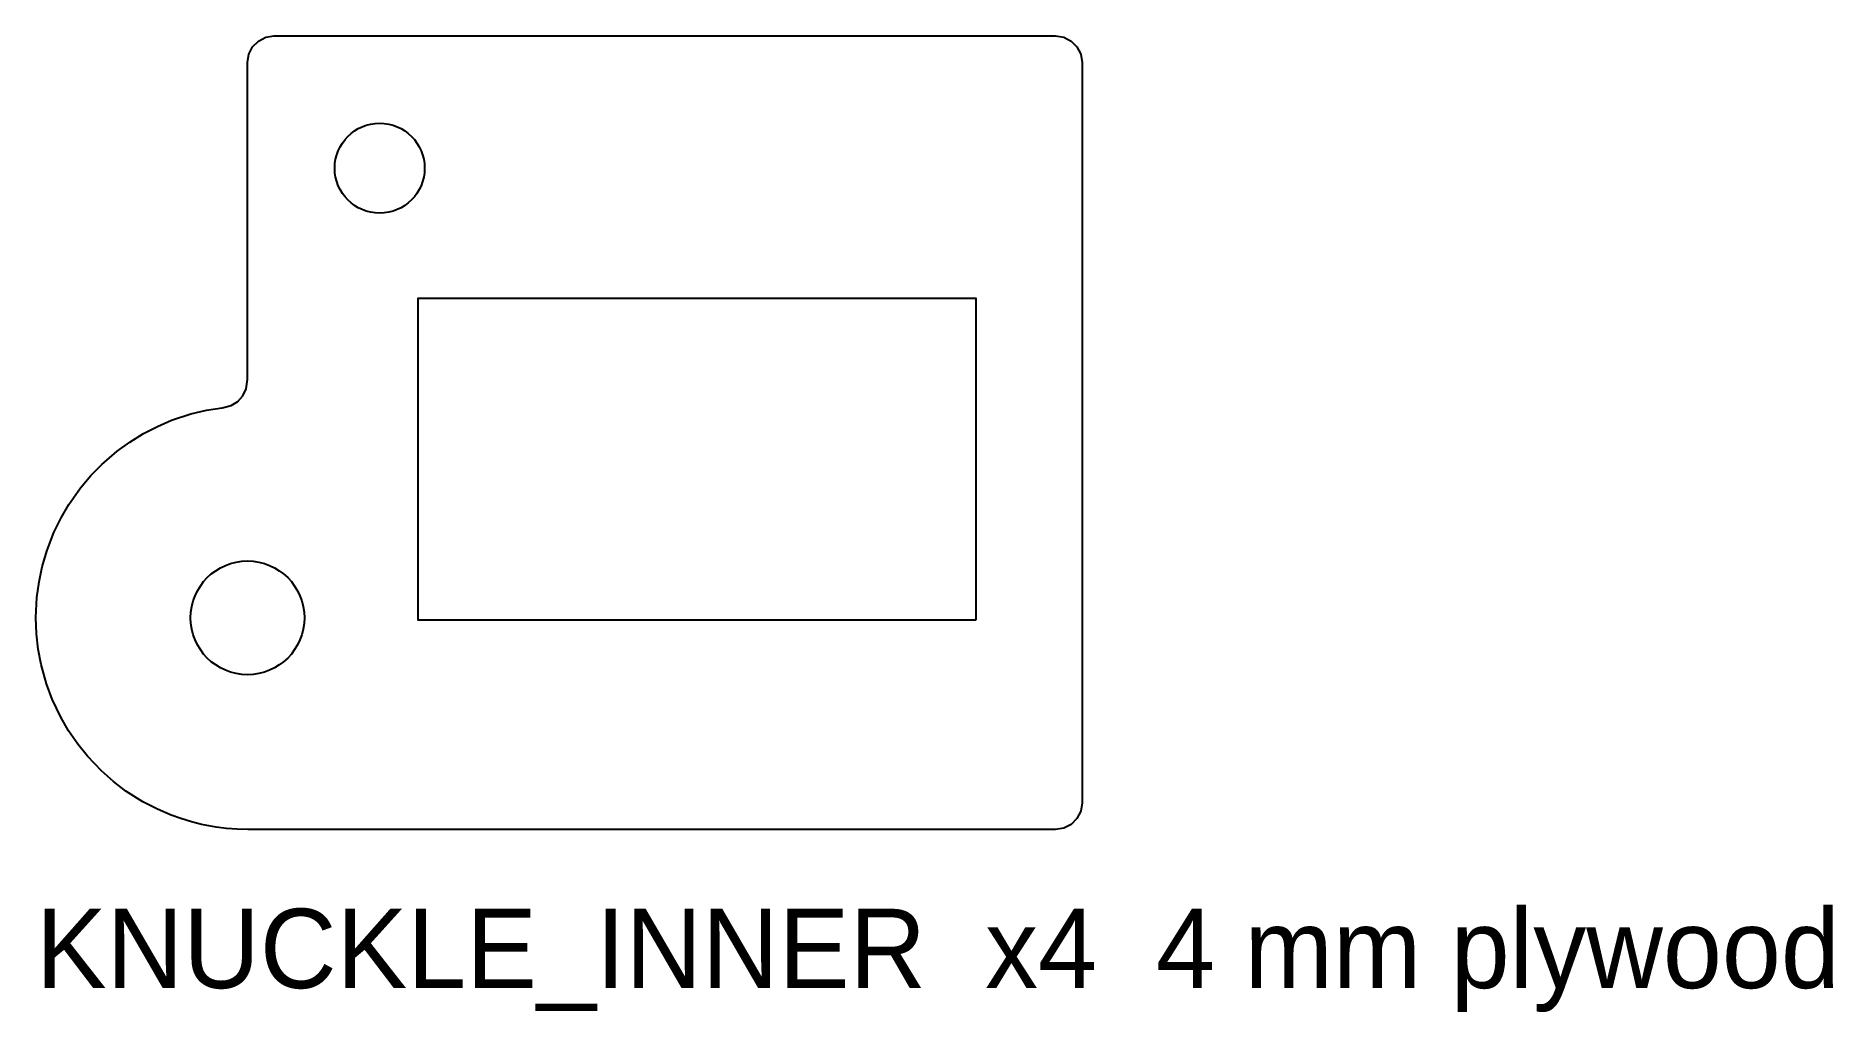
# Model space of a CAD drawing. Header units: millimetres. Extents: x 27 to 95, y -0.9 to 36.
import ezdxf

# ---------------------------------------------------------------- set-up
doc = ezdxf.new("R2010")
doc.units = ezdxf.units.MM
for name, color, linetype in [('CUT_INNER', 5, 'Continuous'), ('CUT_OUTER', 1, 'Continuous'), ('NOTES', 7, 'Continuous')]:
    doc.layers.add(name, color=color, linetype=linetype)

msp = doc.modelspace()

# ---------------------------------------------------------------- linework, layer by layer
at = {"layer": 'CUT_INNER'}
msp.add_lwpolyline([(62.56, 13.925), (62.56, 26.075), (41.44, 26.075), (41.44, 13.925)], close=True, dxfattribs=at)
for centre, radius in [((40, 31), 1.7), ((35, 14), 2.15)]:
    msp.add_circle(centre, radius, dxfattribs=at)
at = {"layer": 'CUT_OUTER'}
msp.add_lwpolyline([(34.038, 21.942), (34.388, 22.033), (34.633, 22.184), (34.825, 22.398), (34.947, 22.659), (35, 23.017), (35, 35), (35.049, 35.309), (35.191, 35.588), (35.412, 35.809), (35.691, 35.951), (36, 36), (65.56, 36), (65.869, 35.951), (66.148, 35.809), (66.369, 35.588), (66.511, 35.309), (66.56, 35), (66.56, 7), (66.511, 6.691), (66.369, 6.412), (66.148, 6.191), (65.869, 6.049), (65.56, 6), (35.012, 6), (34.595, 6.01), (34.204, 6.04), (33.814, 6.089), (33.259, 6.192), (32.878, 6.287), (32.479, 6.408), (32.109, 6.541), (31.591, 6.763), (31.046, 7.045), (30.404, 7.452), (29.934, 7.808), (29.475, 8.215), (28.95, 8.765), (28.582, 9.225), (28.235, 9.73), (27.939, 10.24), (27.614, 10.927), (27.4, 11.502), (27.197, 12.235), (27.089, 12.814), (27.023, 13.399), (27, 14.012), (27.037, 14.772), (27.116, 15.356), (27.237, 15.932), (27.408, 16.521), (27.681, 17.231), (27.951, 17.782), (28.248, 18.29), (28.686, 18.912), (29.081, 19.381), (29.493, 19.802), (30.069, 20.299), (30.545, 20.645), (31.068, 20.967), (31.591, 21.237), (32.132, 21.468), (32.855, 21.707), (33.451, 21.849)], close=True, dxfattribs=at)

# ---------------------------------------------------------------- texts
at = {"layer": 'NOTES'}
msp.add_text('KNUCKLE_INNER  x4  4 mm plywood', height=3, dxfattribs=at).set_placement((27, 0))

doc.saveas('drawing.dxf')
